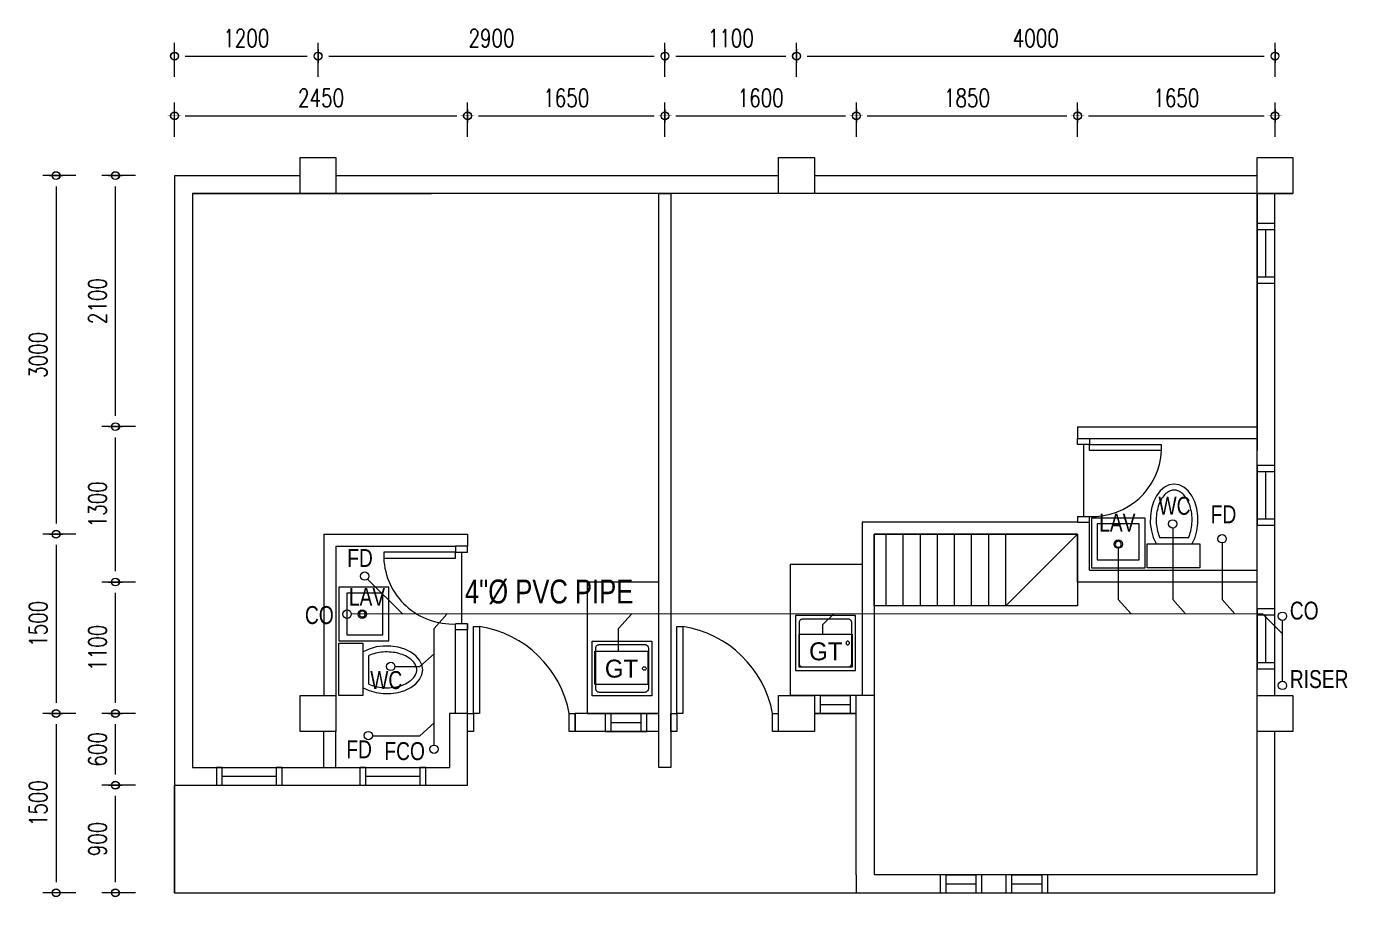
# Model space of a CAD drawing. Header units: millimetres. Extents: x 1634676 to 2610633, y -385676 to -37463.
# Drawn here: x 2116672 to 2127717, y -245884 to -238579 of the extents above; entities that cross this region are included whole.
import ezdxf

# ---------------------------------------------------------------- set-up
doc = ezdxf.new("R2010")
doc.units = ezdxf.units.MM
doc.header["$MEASUREMENT"] = 0
doc.layers.get('0').update_dxf_attribs({"lineweight": 15})
doc.layers.get('Defpoints').update_dxf_attribs({"color": 250})
for name, color, linetype, lineweight in [('.1', 1, 'Continuous', 9), ('.15', 7, 'Continuous', 15), ('.2', 2, 'Continuous', 20), ('ST-DIM_E', 250, 'Continuous', 13), ('ST-HATCH_E', 250, 'Continuous', 9)]:
    doc.layers.add(name, color=color, linetype=linetype, lineweight=lineweight)
doc.styles.add('specs100', font='GOTHIC.TTF', dxfattribs={"height": 0.21})
doc.styles.add('ST_TEXT', font='romans.shx', dxfattribs={"width": 0.75})
doc.dimstyles.new('ST_D75', dxfattribs={"dimscale": 75, "dimtxt": 2, "dimasz": 1.2, "dimexe": 1.5, "dimexo": 1, "dimgap": 1, "dimtad": 1, "dimdec": 0, "dimzin": 1, "dimdsep": 46, "dimtxsty": 'ST_TEXT', "dimblk": 'OpenIndicator', "dimcen": 1, "dimclrd": 256, "dimclre": 256, "dimclrt": 7, "dimadec": 0, "dimazin": 0, "dimtfac": 1, "dimtdec": 0, "dimtix": 1, "dimtmove": 2, "dimatfit": 3, "dimldrblk": 'OPEN90', "dimfxl": 0.075, "dimlwd": -1, "dimlwe": -1, "dimarcsym": 0})

# ---------------------------------------------------------------- blocks, each defined once
blk = doc.blocks.new('WERWERWERWERRR')
at = {"layer": '.1'}
for p, q in [((2049565, -88131), (2040365, -88131)), ((2040365, -88131), (2040365, -94131)), ((2049565, -94131), (2049565, -88131)), ((2049415, -88281), (2040515, -88281)), ((2040515, -88281), (2040515, -93081)), ((2040515, -88281), (2042515, -88281)), ((2044415, -93081), (2044415, -88281)), ((2044415, -88281), (2044515, -88281)), ((2044515, -88281), (2044515, -93081)), ((2049415, -93981), (2049415, -88281)), ((2049415, -88281), (2049415, -90281)), ((2047915, -90231), (2049415, -90231)), ((2047915, -90231), (2047915, -90331)), ((2049415, -90231), (2049415, -90431)), ((2047915, -90331), (2049415, -90331)), ((2047915, -90331), (2048015, -90331)), ((2047915, -90381), (2047915, -90331)), ((2047915, -90331), (2047915, -90331)), ((2048015, -90331), (2048015, -90381)), ((2048015, -90381), (2047915, -90381)), ((2047965, -90381), (2047965, -90981)), ((2048015, -90381), (2048615, -90381)), ((2048015, -90431), (2048015, -90381)), ((2048615, -90431), (2048015, -90431)), ((2048615, -90381), (2048615, -90431)), ((2048605, -90768), (2048574, -90809)), ((2048641, -90736), (2048605, -90768)), ((2048681, -90717), (2048641, -90736)), ((2048658, -90786), (2048650, -90793)), ((2048667, -90780), (2048658, -90786)), ((2048675, -90775), (2048667, -90780)), ((2048683, -90770), (2048675, -90775)), ((2048722, -90711), (2048681, -90717)), ((2048691, -90767), (2048683, -90770)), ((2048699, -90764), (2048691, -90767)), ((2048707, -90762), (2048699, -90764)), ((2048715, -90761), (2048707, -90762)), ((2048722, -90761), (2048715, -90761)), ((2048764, -90717), (2048722, -90711)), ((2048730, -90761), (2048722, -90761)), ((2048738, -90762), (2048730, -90761)), ((2048746, -90764), (2048738, -90762)), ((2048754, -90767), (2048746, -90764)), ((2048762, -90770), (2048754, -90767)), ((2048770, -90775), (2048762, -90770)), ((2048803, -90736), (2048764, -90717)), ((2048778, -90780), (2048770, -90775)), ((2048786, -90786), (2048778, -90780)), ((2048794, -90793), (2048786, -90786)), ((2048839, -90768), (2048803, -90736)), ((2048870, -90809), (2048839, -90768)), ((2048550, -90859), (2048533, -90916)), ((2048574, -90809), (2048550, -90859)), ((2048590, -90895), (2048586, -90910)), ((2048595, -90881), (2048590, -90895)), ((2048600, -90867), (2048595, -90881)), ((2048606, -90854), (2048600, -90867)), ((2048613, -90842), (2048606, -90854)), ((2048620, -90830), (2048613, -90842)), ((2048627, -90820), (2048620, -90830)), ((2048635, -90810), (2048627, -90820)), ((2048642, -90801), (2048635, -90810)), ((2048650, -90793), (2048642, -90801)), ((2048802, -90801), (2048794, -90793)), ((2048810, -90810), (2048802, -90801)), ((2048818, -90820), (2048810, -90810)), ((2048825, -90830), (2048818, -90820)), ((2048832, -90842), (2048825, -90830)), ((2048838, -90854), (2048832, -90842)), ((2048844, -90867), (2048838, -90854)), ((2048850, -90881), (2048844, -90867)), ((2048855, -90895), (2048850, -90881)), ((2048859, -90910), (2048855, -90895)), ((2048895, -90859), (2048870, -90809)), ((2048912, -90916), (2048895, -90859)), ((2047915, -90981), (2047915, -91031)), ((2047915, -90981), (2048015, -90981)), ((2048015, -91031), (2048015, -90981)), ((2048030, -90995), (2048030, -91411)), ((2048480, -90995), (2048030, -90995)), ((2048480, -91411), (2048480, -90995)), ((2048524, -90977), (2048523, -91040)), ((2048533, -90916), (2048524, -90977)), ((2048573, -90990), (2048572, -91007)), ((2048572, -91007), (2048573, -91023)), ((2048574, -90974), (2048573, -90990)), ((2048576, -90957), (2048574, -90974)), ((2048578, -90941), (2048576, -90957)), ((2048582, -90926), (2048578, -90941)), ((2048586, -90910), (2048582, -90926)), ((2048863, -90926), (2048859, -90910)), ((2048866, -90941), (2048863, -90926)), ((2048869, -90957), (2048866, -90941)), ((2048871, -90974), (2048869, -90957)), ((2048872, -90990), (2048871, -90974)), ((2048872, -91007), (2048872, -90990)), ((2048872, -91023), (2048872, -91007)), ((2048921, -90977), (2048912, -90916)), ((2048921, -91040), (2048921, -90977)), ((2047915, -91031), (2046115, -91031)), ((2046115, -91031), (2046115, -92481)), ((2047915, -91031), (2048015, -91031)), ((2047915, -91031), (2048015, -91031)), ((2048015, -91431), (2048015, -91031)), ((2048080, -91045), (2048080, -91345)), ((2048430, -91045), (2048080, -91045)), ((2048430, -91345), (2048430, -91045)), ((2048523, -91040), (2048532, -91101)), ((2048532, -91101), (2048548, -91158)), ((2048573, -91023), (2048573, -91040)), ((2048573, -91040), (2048575, -91056)), ((2048575, -91056), (2048577, -91072)), ((2048577, -91072), (2048580, -91088)), ((2048580, -91088), (2048584, -91104)), ((2048584, -91104), (2048588, -91119)), ((2048588, -91119), (2048592, -91133)), ((2048852, -91133), (2048857, -91119)), ((2048857, -91119), (2048861, -91104)), ((2048861, -91104), (2048865, -91088)), ((2048865, -91088), (2048868, -91072)), ((2048868, -91072), (2048870, -91056)), ((2048870, -91056), (2048871, -91040)), ((2048871, -91040), (2048872, -91023)), ((2048897, -91158), (2048913, -91101)), ((2048913, -91101), (2048921, -91040)), ((2041615, -91131), (2041615, -92481)), ((2041615, -91131), (2042815, -91131)), ((2042815, -91131), (2042815, -91131)), ((2042815, -91131), (2042815, -91231)), ((2046215, -91131), (2047915, -91131)), ((2047915, -91131), (2046215, -91131)), ((2046215, -91131), (2046215, -91131)), ((2046215, -91131), (2046215, -92481)), ((2046315, -91731), (2046315, -91131)), ((2046458, -91731), (2046458, -91131)), ((2046601, -91731), (2046601, -91131)), ((2046744, -91731), (2046744, -91131)), ((2046886, -91731), (2046886, -91131)), ((2047029, -91731), (2047029, -91131)), ((2047172, -91731), (2047172, -91131)), ((2047315, -91731), (2047915, -91131)), ((2047915, -91131), (2047915, -91131)), ((2047915, -91531), (2047915, -91131)), ((2048231, -91208), (2048230, -91215)), ((2048230, -91215), (2048231, -91221)), ((2048233, -91202), (2048231, -91208)), ((2048231, -91221), (2048233, -91227)), ((2048237, -91197), (2048233, -91202)), ((2048233, -91227), (2048237, -91233)), ((2048243, -91193), (2048237, -91197)), ((2048249, -91191), (2048243, -91193)), ((2048255, -91190), (2048249, -91191)), ((2048262, -91191), (2048255, -91190)), ((2048268, -91193), (2048262, -91191)), ((2048273, -91197), (2048268, -91193)), ((2048277, -91202), (2048273, -91197)), ((2048273, -91233), (2048277, -91227)), ((2048279, -91208), (2048277, -91202)), ((2048277, -91227), (2048279, -91221)), ((2048280, -91215), (2048279, -91208)), ((2048279, -91221), (2048280, -91215)), ((2048498, -91211), (2048938, -91211)), ((2048498, -91411), (2048498, -91211)), ((2048548, -91158), (2048572, -91209)), ((2048592, -91133), (2048598, -91147)), ((2048598, -91147), (2048603, -91161)), ((2048841, -91161), (2048603, -91161)), ((2048841, -91161), (2048847, -91147)), ((2048847, -91147), (2048852, -91133)), ((2048872, -91209), (2048897, -91158)), ((2048938, -91211), (2048938, -91411)), ((2041715, -91231), (2041715, -92481)), ((2041715, -91231), (2042715, -91231)), ((2042715, -91281), (2042115, -91281)), ((2042115, -91281), (2042115, -91331)), ((2042115, -91331), (2042715, -91331)), ((2042815, -91231), (2042715, -91231)), ((2042715, -91231), (2042715, -91281)), ((2042715, -91281), (2042815, -91281)), ((2042715, -91331), (2042715, -91281)), ((2042765, -91281), (2042765, -91881)), ((2042815, -91281), (2042815, -91231)), ((2048237, -91233), (2048243, -91237)), ((2048243, -91237), (2048249, -91239)), ((2048249, -91239), (2048255, -91240)), ((2048255, -91240), (2048262, -91239)), ((2048262, -91239), (2048268, -91237)), ((2048268, -91237), (2048273, -91233)), ((2045515, -91381), (2046115, -91381)), ((2045515, -92481), (2045515, -91381)), ((2046115, -91381), (2046115, -92481)), ((2048015, -91431), (2049415, -91431)), ((2048030, -91411), (2048480, -91411)), ((2048080, -91345), (2048430, -91345)), ((2048938, -91411), (2048498, -91411)), ((2044415, -91531), (2043815, -91531)), ((2043815, -91531), (2043815, -92631)), ((2044415, -92631), (2044415, -91531)), ((2049415, -91531), (2047915, -91531)), ((2042156, -91573), (2041740, -91573)), ((2041740, -91573), (2041740, -92023)), ((2042106, -91623), (2041806, -91623)), ((2041806, -91623), (2041806, -91973)), ((2042106, -91973), (2042106, -91623)), ((2042156, -92023), (2042156, -91573)), ((2041918, -91780), (2041914, -91785)), ((2041923, -91776), (2041918, -91780)), ((2041929, -91774), (2041923, -91776)), ((2041936, -91773), (2041929, -91774)), ((2041942, -91774), (2041936, -91773)), ((2041948, -91776), (2041942, -91774)), ((2041954, -91780), (2041948, -91776)), ((2041957, -91785), (2041954, -91780)), ((2041912, -91791), (2041911, -91798)), ((2041911, -91798), (2041912, -91804)), ((2041914, -91785), (2041912, -91791)), ((2041912, -91804), (2041914, -91810)), ((2041914, -91810), (2041918, -91816)), ((2041918, -91816), (2041923, -91820)), ((2041923, -91820), (2041929, -91822)), ((2041929, -91822), (2041936, -91823)), ((2041936, -91823), (2041942, -91822)), ((2041942, -91822), (2041948, -91820)), ((2041948, -91820), (2041954, -91816)), ((2041954, -91816), (2041957, -91810)), ((2041960, -91791), (2041957, -91785)), ((2041957, -91810), (2041960, -91804)), ((2041961, -91798), (2041960, -91791)), ((2041960, -91804), (2041961, -91798)), ((2042715, -91931), (2042715, -91881)), ((2042815, -91881), (2042715, -91881)), ((2042715, -92631), (2042715, -91881)), ((2042815, -91881), (2042815, -91931)), ((2042815, -93231), (2042815, -91881)), ((2045557, -91811), (2045557, -92271)), ((2046057, -91811), (2045557, -91811)), ((2045588, -91863), (2045587, -91867)), ((2045587, -91867), (2045587, -91871)), ((2045587, -91871), (2045587, -92211)), ((2045589, -91859), (2045588, -91863)), ((2045591, -91856), (2045589, -91859)), ((2045593, -91852), (2045591, -91856)), ((2045596, -91850), (2045593, -91852)), ((2045599, -91847), (2045596, -91850)), ((2045602, -91845), (2045599, -91847)), ((2045605, -91843), (2045602, -91845)), ((2045609, -91842), (2045605, -91843)), ((2045613, -91841), (2045609, -91842)), ((2045617, -91841), (2045613, -91841)), ((2045997, -91841), (2045617, -91841)), ((2046001, -91841), (2045997, -91841)), ((2046005, -91842), (2046001, -91841)), ((2046008, -91843), (2046005, -91842)), ((2046012, -91845), (2046008, -91843)), ((2046015, -91847), (2046012, -91845)), ((2046018, -91850), (2046015, -91847)), ((2046021, -91852), (2046018, -91850)), ((2046023, -91856), (2046021, -91852)), ((2046025, -91859), (2046023, -91856)), ((2046026, -91863), (2046025, -91859)), ((2046027, -91867), (2046026, -91863)), ((2046027, -91871), (2046027, -91867)), ((2046027, -92211), (2046027, -91871)), ((2046057, -92271), (2046057, -91811)), ((2041806, -91973), (2042106, -91973)), ((2042815, -91931), (2042715, -91931)), ((2041740, -92023), (2042156, -92023)), ((2041740, -92481), (2041740, -92041)), ((2041740, -92041), (2041940, -92041)), ((2041940, -92041), (2041940, -92481)), ((2041993, -92091), (2041942, -92115)), ((2042050, -92074), (2041993, -92091)), ((2042111, -92066), (2042050, -92074)), ((2042173, -92066), (2042111, -92066)), ((2042234, -92075), (2042173, -92066)), ((2042291, -92092), (2042234, -92075)), ((2042342, -92117), (2042291, -92092)), ((2043857, -92484), (2043857, -92024)), ((2043857, -92024), (2044357, -92024)), ((2043887, -92080), (2043888, -92076)), ((2043887, -92084), (2043887, -92080)), ((2043887, -92424), (2043887, -92084)), ((2043888, -92076), (2043889, -92072)), ((2043889, -92072), (2043891, -92069)), ((2043891, -92069), (2043893, -92065)), ((2043893, -92065), (2043896, -92062)), ((2043896, -92062), (2043899, -92060)), ((2043899, -92060), (2043902, -92058)), ((2043902, -92058), (2043905, -92056)), ((2043905, -92056), (2043909, -92055)), ((2043909, -92055), (2043913, -92054)), ((2043913, -92054), (2043917, -92054)), ((2043917, -92054), (2044297, -92054)), ((2044297, -92054), (2044301, -92054)), ((2044301, -92054), (2044305, -92055)), ((2044305, -92055), (2044308, -92056)), ((2044308, -92056), (2044312, -92058)), ((2044312, -92058), (2044315, -92060)), ((2044315, -92060), (2044318, -92062)), ((2044318, -92062), (2044321, -92065)), ((2044321, -92065), (2044323, -92069)), ((2044323, -92069), (2044325, -92072)), ((2044325, -92072), (2044326, -92076)), ((2044326, -92076), (2044327, -92080)), ((2044327, -92080), (2044327, -92084)), ((2044327, -92084), (2044327, -92424)), ((2044357, -92024), (2044357, -92484)), ((2045979, -92037), (2045978, -92041)), ((2045978, -92041), (2045979, -92045)), ((2045980, -92033), (2045979, -92037)), ((2045979, -92045), (2045980, -92048)), ((2045983, -92030), (2045980, -92033)), ((2045980, -92048), (2045983, -92051)), ((2045986, -92028), (2045983, -92030)), ((2045983, -92051), (2045986, -92054)), ((2045989, -92026), (2045986, -92028)), ((2045986, -92054), (2045989, -92055)), ((2045993, -92026), (2045989, -92026)), ((2045989, -92055), (2045993, -92056)), ((2045997, -92026), (2045993, -92026)), ((2045993, -92056), (2045997, -92055)), ((2046001, -92028), (2045997, -92026)), ((2045997, -92055), (2046001, -92054)), ((2046004, -92030), (2046001, -92028)), ((2046001, -92054), (2046004, -92051)), ((2046006, -92033), (2046004, -92030)), ((2046004, -92051), (2046006, -92048)), ((2046008, -92037), (2046006, -92033)), ((2046006, -92048), (2046008, -92045)), ((2046008, -92041), (2046008, -92037)), ((2046008, -92045), (2046008, -92041)), ((2042003, -92140), (2041990, -92146)), ((2041990, -92384), (2041990, -92146)), ((2042017, -92135), (2042003, -92140)), ((2042032, -92130), (2042017, -92135)), ((2042047, -92126), (2042032, -92130)), ((2042063, -92123), (2042047, -92126)), ((2042078, -92120), (2042063, -92123)), ((2042095, -92118), (2042078, -92120)), ((2042111, -92116), (2042095, -92118)), ((2042128, -92115), (2042111, -92116)), ((2042144, -92115), (2042128, -92115)), ((2042161, -92116), (2042144, -92115)), ((2042177, -92117), (2042161, -92116)), ((2042193, -92119), (2042177, -92117)), ((2042210, -92121), (2042193, -92119)), ((2042225, -92124), (2042210, -92121)), ((2042241, -92128), (2042225, -92124)), ((2042255, -92133), (2042241, -92128)), ((2042270, -92138), (2042255, -92133)), ((2042283, -92143), (2042270, -92138)), ((2042296, -92149), (2042283, -92143)), ((2042309, -92156), (2042296, -92149)), ((2042320, -92163), (2042309, -92156)), ((2042331, -92170), (2042320, -92163)), ((2042341, -92177), (2042331, -92170)), ((2042350, -92185), (2042341, -92177)), ((2042383, -92148), (2042342, -92117)), ((2042358, -92193), (2042350, -92185)), ((2042365, -92201), (2042358, -92193)), ((2042371, -92209), (2042365, -92201)), ((2042376, -92218), (2042371, -92209)), ((2042381, -92226), (2042376, -92218)), ((2042414, -92184), (2042383, -92148)), ((2042433, -92224), (2042414, -92184)), ((2042440, -92265), (2042433, -92224)), ((2045587, -92211), (2045587, -92215)), ((2045587, -92215), (2045588, -92219)), ((2045588, -92219), (2045589, -92222)), ((2045589, -92222), (2045591, -92226)), ((2046023, -92226), (2046025, -92222)), ((2046025, -92222), (2046026, -92219)), ((2046026, -92219), (2046027, -92215)), ((2046027, -92215), (2046027, -92211)), ((2042358, -92337), (2042365, -92329)), ((2042365, -92329), (2042371, -92321)), ((2042371, -92321), (2042376, -92313)), ((2042376, -92313), (2042381, -92305)), ((2042384, -92234), (2042381, -92226)), ((2042381, -92305), (2042384, -92297)), ((2042387, -92242), (2042384, -92234)), ((2042384, -92297), (2042387, -92289)), ((2042389, -92250), (2042387, -92242)), ((2042387, -92289), (2042389, -92281)), ((2042390, -92257), (2042389, -92250)), ((2042389, -92281), (2042390, -92273)), ((2042390, -92265), (2042390, -92257)), ((2042390, -92273), (2042390, -92265)), ((2042414, -92346), (2042433, -92306)), ((2042433, -92306), (2042440, -92265)), ((2044278, -92254), (2044279, -92250)), ((2044279, -92257), (2044278, -92254)), ((2044279, -92250), (2044280, -92246)), ((2044280, -92261), (2044279, -92257)), ((2044280, -92246), (2044283, -92243)), ((2044283, -92264), (2044280, -92261)), ((2044283, -92243), (2044286, -92241)), ((2044286, -92267), (2044283, -92264)), ((2044286, -92241), (2044289, -92239)), ((2044289, -92268), (2044286, -92267)), ((2044289, -92239), (2044293, -92239)), ((2044293, -92269), (2044289, -92268)), ((2044293, -92239), (2044297, -92239)), ((2044297, -92268), (2044293, -92269)), ((2044297, -92239), (2044301, -92241)), ((2044301, -92267), (2044297, -92268)), ((2044301, -92241), (2044304, -92243)), ((2044304, -92264), (2044301, -92267)), ((2044304, -92243), (2044306, -92246)), ((2044306, -92261), (2044304, -92264)), ((2044306, -92246), (2044308, -92250)), ((2044308, -92257), (2044306, -92261)), ((2044308, -92250), (2044308, -92254)), ((2044308, -92254), (2044308, -92257)), ((2045557, -92270), (2046057, -92270)), ((2045591, -92226), (2045593, -92229)), ((2045593, -92229), (2045596, -92232)), ((2045596, -92232), (2045599, -92235)), ((2045599, -92235), (2045602, -92237)), ((2045602, -92237), (2045605, -92238)), ((2045605, -92238), (2045609, -92240)), ((2045609, -92240), (2045613, -92240)), ((2045613, -92240), (2045617, -92241)), ((2045617, -92241), (2045997, -92241)), ((2045997, -92241), (2046001, -92240)), ((2046001, -92240), (2046005, -92240)), ((2046005, -92240), (2046008, -92238)), ((2046008, -92238), (2046012, -92237)), ((2046012, -92237), (2046015, -92235)), ((2046015, -92235), (2046018, -92232)), ((2046018, -92232), (2046021, -92229)), ((2046021, -92229), (2046023, -92226)), ((2041942, -92415), (2041993, -92439)), ((2041990, -92384), (2042003, -92390)), ((2041993, -92439), (2042050, -92456)), ((2042003, -92390), (2042017, -92395)), ((2042017, -92395), (2042032, -92400)), ((2042032, -92400), (2042047, -92404)), ((2042047, -92404), (2042063, -92407)), ((2042063, -92407), (2042078, -92410)), ((2042078, -92410), (2042095, -92413)), ((2042095, -92413), (2042111, -92414)), ((2042111, -92414), (2042128, -92415)), ((2042128, -92415), (2042144, -92415)), ((2042144, -92415), (2042161, -92415)), ((2042161, -92415), (2042177, -92413)), ((2042177, -92413), (2042193, -92411)), ((2042193, -92411), (2042210, -92409)), ((2042210, -92409), (2042225, -92406)), ((2042225, -92406), (2042241, -92402)), ((2042234, -92455), (2042291, -92438)), ((2042241, -92402), (2042255, -92398)), ((2042255, -92398), (2042270, -92393)), ((2042270, -92393), (2042283, -92387)), ((2042283, -92387), (2042296, -92381)), ((2042291, -92438), (2042342, -92413)), ((2042296, -92381), (2042309, -92374)), ((2042309, -92374), (2042320, -92368)), ((2042320, -92368), (2042331, -92360)), ((2042331, -92360), (2042341, -92353)), ((2042341, -92353), (2042350, -92345)), ((2042342, -92413), (2042383, -92382)), ((2042350, -92345), (2042358, -92337)), ((2042383, -92382), (2042414, -92346)), ((2043887, -92428), (2043887, -92424)), ((2043888, -92431), (2043887, -92428)), ((2043889, -92435), (2043888, -92431)), ((2043891, -92439), (2043889, -92435)), ((2043893, -92442), (2043891, -92439)), ((2043896, -92445), (2043893, -92442)), ((2043899, -92447), (2043896, -92445)), ((2044318, -92445), (2044315, -92447)), ((2044321, -92442), (2044318, -92445)), ((2044323, -92439), (2044321, -92442)), ((2044325, -92435), (2044323, -92439)), ((2044326, -92431), (2044325, -92435)), ((2044327, -92428), (2044326, -92431)), ((2044327, -92424), (2044327, -92428)), ((2041940, -92481), (2041740, -92481)), ((2042050, -92456), (2042111, -92464)), ((2042111, -92464), (2042173, -92464)), ((2042173, -92464), (2042234, -92455)), ((2044357, -92484), (2043857, -92484)), ((2043902, -92450), (2043899, -92447)), ((2043905, -92451), (2043902, -92450)), ((2043909, -92453), (2043905, -92451)), ((2043913, -92453), (2043909, -92453)), ((2043917, -92454), (2043913, -92453)), ((2044297, -92454), (2043917, -92454)), ((2044301, -92453), (2044297, -92454)), ((2044305, -92453), (2044301, -92453)), ((2044308, -92451), (2044305, -92453)), ((2044312, -92450), (2044308, -92451)), ((2044315, -92447), (2044312, -92450)), ((2046115, -92481), (2045515, -92481)), ((2045765, -92481), (2045715, -92481)), ((2045715, -92481), (2045715, -92631)), ((2046215, -92481), (2045715, -92481)), ((2045765, -92631), (2045765, -92481)), ((2045765, -92481), (2046015, -92481)), ((2046065, -92481), (2046015, -92481)), ((2046015, -92481), (2046015, -92631)), ((2046065, -92631), (2046065, -92481)), ((2046215, -92481), (2046215, -93981)), ((2042815, -92631), (2042665, -92631)), ((2042665, -92631), (2042665, -93081)), ((2043715, -92781), (2043715, -92631)), ((2044415, -92631), (2043715, -92631)), ((2043815, -92631), (2044415, -92631)), ((2044015, -92631), (2043965, -92631)), ((2043965, -92631), (2043965, -92781)), ((2044015, -92781), (2044015, -92631)), ((2044015, -92631), (2044265, -92631)), ((2044315, -92631), (2044265, -92631)), ((2044265, -92631), (2044265, -92781)), ((2044315, -92781), (2044315, -92631)), ((2046065, -92631), (2045715, -92631)), ((2045715, -92631), (2045765, -92631)), ((2045765, -92556), (2046015, -92556)), ((2045765, -92631), (2046015, -92631)), ((2046015, -92631), (2046065, -92631)), ((2046065, -93981), (2046065, -92631)), ((2044015, -92706), (2044265, -92706)), ((2041615, -93081), (2041615, -92781)), ((2041715, -93081), (2041715, -92781)), ((2044415, -92781), (2043715, -92781)), ((2043965, -92781), (2044015, -92781)), ((2044015, -92781), (2044265, -92781)), ((2044265, -92781), (2044315, -92781)), ((2040515, -93081), (2042665, -93081)), ((2040765, -93081), (2040715, -93081)), ((2040715, -93081), (2040715, -93231)), ((2040765, -93231), (2040765, -93081)), ((2040765, -93081), (2041215, -93081)), ((2041265, -93081), (2041215, -93081)), ((2041215, -93081), (2041215, -93231)), ((2041265, -93231), (2041265, -93081)), ((2041965, -93081), (2041915, -93081)), ((2041915, -93081), (2041915, -93231)), ((2041965, -93231), (2041965, -93081)), ((2041965, -93081), (2042415, -93081)), ((2042465, -93081), (2042415, -93081)), ((2042415, -93081), (2042415, -93231)), ((2042465, -93231), (2042465, -93081)), ((2044515, -93081), (2044415, -93081)), ((2040765, -93156), (2041215, -93156)), ((2041965, -93156), (2042415, -93156)), ((2040365, -94131), (2040365, -93231)), ((2040365, -93231), (2042815, -93231)), ((2040715, -93231), (2040765, -93231)), ((2040765, -93231), (2041215, -93231)), ((2041215, -93231), (2041265, -93231)), ((2041915, -93231), (2041965, -93231)), ((2041965, -93231), (2042415, -93231)), ((2042415, -93231), (2042465, -93231)), ((2046065, -93981), (2046065, -94131)), ((2049415, -93981), (2046215, -93981)), ((2046815, -93981), (2047065, -93981)), ((2047365, -93981), (2047615, -93981)), ((2049415, -93981), (2048015, -93981)), ((2046815, -94056), (2047065, -94056)), ((2047365, -94056), (2047615, -94056)), ((2040365, -94131), (2049565, -94131)), ((2046815, -94131), (2047065, -94131)), ((2047365, -94131), (2047615, -94131))]:
    blk.add_line(p, q, dxfattribs=at)
for points in [[(2049415, -88281), (2049715, -88281), (2049715, -87981), (2049415, -87981)], [(2046215, -91131), (2047915, -91131), (2047915, -91731), (2046215, -91731)], [(2042865, -92631), (2042865, -91903), (2042915, -91903), (2042915, -92631)], [(2044565, -92631), (2044565, -91903), (2044615, -91903), (2044615, -92631)], [(2042815, -92781), (2042815, -92631), (2042865, -92631), (2042865, -92781)], [(2043665, -92781), (2043665, -92631), (2043715, -92631), (2043715, -92781)], [(2044515, -92781), (2044515, -92631), (2044565, -92631), (2044565, -92781)], [(2045365, -92781), (2045365, -92631), (2045415, -92631), (2045415, -92781)], [(2046765, -94131), (2046815, -94131), (2046815, -93981), (2046765, -93981)], [(2047065, -94131), (2047115, -94131), (2047115, -93981), (2047065, -93981)], [(2047315, -94131), (2047365, -94131), (2047365, -93981), (2047315, -93981)], [(2047615, -94131), (2047665, -94131), (2047665, -93981), (2047615, -93981)]]:
    blk.add_lwpolyline(points, close=True, dxfattribs=at)
for points in [[(2049565, -88531), (2049415, -88531), (2049415, -89031), (2049565, -89031), (2049565, -88531)], [(2049415, -88581), (2049415, -88581), (2049565, -88581)], [(2049490, -88981), (2049490, -88581)], [(2049565, -88981), (2049565, -88981), (2049415, -88981)], [(2049565, -90556), (2049415, -90556), (2049415, -91056), (2049565, -91056), (2049565, -90556)], [(2049415, -90606), (2049415, -90606), (2049565, -90606)], [(2049490, -91006), (2049490, -90606)], [(2049565, -91006), (2049565, -91006), (2049415, -91006)], [(2047315, -91731), (2047315, -91131)], [(2049565, -91756), (2049415, -91756), (2049415, -92256), (2049565, -92256), (2049565, -91756)], [(2049415, -91806), (2049415, -91806), (2049565, -91806)], [(2049490, -92206), (2049490, -91806)], [(2049565, -92206), (2049565, -92206), (2049415, -92206)]]:
    blk.add_lwpolyline(points, dxfattribs=at)
for centre, radius, start, end in [((2048040, -90406), 576, 267.5104, 357.5104), ((2042690, -91306), 576, 182.4896, 272.4896), ((2042777, -92796), 904, 10.5128, 81.1923), ((2044477, -92796), 904, 10.5128, 81.1923)]:
    blk.add_arc(centre, radius, start, end, dxfattribs=at)
blk = doc.blocks.new('5675675757')
for points in [[(2045777, -47336), (2045777, -47036), (2045477, -47036), (2045477, -47336)], [(2049777, -47336), (2049777, -47036), (2049477, -47036), (2049477, -47336)], [(2053777, -47336), (2053777, -47036), (2053477, -47036), (2053477, -47336)], [(2045777, -51836), (2045777, -51536), (2045477, -51536), (2045477, -51836)], [(2049777, -51836), (2049777, -51536), (2049477, -51536), (2049477, -51836)], [(2053777, -51836), (2053777, -51536), (2053477, -51536), (2053477, -51836)]]:
    blk.add_wipeout(points).dxf.layer = 'ST-HATCH_E'
at = {"layer": '.15', "color": 6}
for points in [[(2045477, -47336), (2045477, -47036), (2045777, -47036), (2045777, -47336)], [(2049477, -47336), (2049477, -47036), (2049777, -47036), (2049777, -47336)], [(2053477, -47336), (2053477, -47036), (2053777, -47036), (2053777, -47336)], [(2045477, -51836), (2045477, -51536), (2045777, -51536), (2045777, -51836)], [(2049477, -51836), (2049477, -51536), (2049777, -51536), (2049777, -51836)], [(2053477, -51836), (2053477, -51536), (2053777, -51536), (2053777, -51836)]]:
    blk.add_lwpolyline(points, close=True, dxfattribs=at)
blk = doc.blocks.new('OpenIndicator')
at = {"layer": 'ST-DIM_E'}
h = blk.add_hatch(color=255, dxfattribs=at)
h.paths.add_polyline_path([(0.35, 0), (0.36, 0, 0.414214), (0, 0.36), (0, 0.35, -0.414214)])
h.paths.add_polyline_path([(0, 0.35), (0, 0.36, 0.414214), (-0.36, 0), (-0.35, 0, -0.414214)])
h.paths.add_polyline_path([(0, -0.35), (0, -0.36, 0.414214), (0.36, 0), (0.35, 0, -0.414214)])
h.paths.add_polyline_path([(-0.35, 0), (-0.36, 0, 0.414214), (0, -0.36), (0, -0.35, -0.414214)])
at = {"layer": 'ST-DIM_E', "color": 255}
blk.add_line((0, 0.63), (0, -0.63), dxfattribs=at)
at = {"layer": 'ST-DIM_E', "color": 255, "const_width": 0.01}
blk.add_lwpolyline([(-0.63, 0), (0.63, 0)], dxfattribs=at)
at = {"layer": 'ST-DIM_E', "color": 255}
for radius in [0.365, 0.35]:
    blk.add_circle((0, 0), radius, dxfattribs=at)
blk = doc.blocks.new('*D2076')
at = {"layer": 'Defpoints', "color": 0, "linetype": 'Continuous', "ltscale": 3, "transparency": 16777216}
for p in [(2119110, -238827), (2117910, -239077), (2119110, -239077)]:
    blk.add_point(p, dxfattribs=at)
at = {"layer": 'ST-DIM_E', "ltscale": 3, "transparency": 16777216}
for p, q in [((2117910, -239002), (2117910, -238715)), ((2119110, -239002), (2119110, -238715)), ((2118000, -238827), (2119020, -238827))]:
    blk.add_line(p, q, dxfattribs=at)
at = {"layer": 'ST-DIM_E', "linetype": 'Continuous', "ltscale": 3, "transparency": 16777216, "xscale": 90, "yscale": 90, "zscale": 90, "rotation": 180}
blk.add_blockref('OpenIndicator', (2117910, -238827), dxfattribs=at)
at = {"layer": 'ST-DIM_E', "linetype": 'Continuous', "ltscale": 3, "transparency": 16777216, "xscale": 90, "yscale": 90, "zscale": 90}
blk.add_blockref('OpenIndicator', (2119110, -238827), dxfattribs=at)
at = {"layer": 'ST-DIM_E', "color": 7, "linetype": 'Continuous', "ltscale": 3, "transparency": 16777216, "insert": (2118510, -238677), "char_height": 150, "attachment_point": 5, "style": 'ST_TEXT'}
blk.add_mtext('1200', dxfattribs=at)
blk = doc.blocks.new('_Open90')
at = {"color": 0, "linetype": 'ByBlock', "lineweight": -2}
for p, q in [((0, 0), (-1, 0)), ((-0.5, 0.5), (0, 0)), ((0, 0), (-0.5, -0.5))]:
    blk.add_line(p, q, dxfattribs=at)
blk = doc.blocks.new('*D2077')
at = {"layer": 'Defpoints', "color": 0, "linetype": 'Continuous', "ltscale": 3, "transparency": 16777216}
for p in [(2122010, -238827), (2119110, -239077), (2122010, -239077)]:
    blk.add_point(p, dxfattribs=at)
at = {"layer": 'ST-DIM_E', "ltscale": 3, "transparency": 16777216}
for p, q in [((2119110, -239002), (2119110, -238715)), ((2122010, -239002), (2122010, -238715)), ((2119200, -238827), (2121920, -238827))]:
    blk.add_line(p, q, dxfattribs=at)
at = {"layer": 'ST-DIM_E', "linetype": 'Continuous', "ltscale": 3, "transparency": 16777216, "xscale": 90, "yscale": 90, "zscale": 90, "rotation": 180}
blk.add_blockref('OpenIndicator', (2119110, -238827), dxfattribs=at)
at = {"layer": 'ST-DIM_E', "linetype": 'Continuous', "ltscale": 3, "transparency": 16777216, "xscale": 90, "yscale": 90, "zscale": 90}
blk.add_blockref('OpenIndicator', (2122010, -238827), dxfattribs=at)
at = {"layer": 'ST-DIM_E', "color": 7, "linetype": 'Continuous', "ltscale": 3, "transparency": 16777216, "insert": (2120560, -238677), "char_height": 150, "attachment_point": 5, "style": 'ST_TEXT'}
blk.add_mtext('2900', dxfattribs=at)
blk = doc.blocks.new('*D2078')
at = {"layer": 'Defpoints', "color": 0, "linetype": 'Continuous', "ltscale": 3, "transparency": 16777216}
for p in [(2122010, -239327), (2120360, -239577), (2122010, -239577)]:
    blk.add_point(p, dxfattribs=at)
at = {"layer": 'ST-DIM_E', "ltscale": 3, "transparency": 16777216}
for p, q in [((2120360, -239502), (2120360, -239215)), ((2122010, -239502), (2122010, -239215)), ((2120450, -239327), (2121920, -239327))]:
    blk.add_line(p, q, dxfattribs=at)
at = {"layer": 'ST-DIM_E', "linetype": 'Continuous', "ltscale": 3, "transparency": 16777216, "xscale": 90, "yscale": 90, "zscale": 90, "rotation": 180}
blk.add_blockref('OpenIndicator', (2120360, -239327), dxfattribs=at)
at = {"layer": 'ST-DIM_E', "linetype": 'Continuous', "ltscale": 3, "transparency": 16777216, "xscale": 90, "yscale": 90, "zscale": 90}
blk.add_blockref('OpenIndicator', (2122010, -239327), dxfattribs=at)
at = {"layer": 'ST-DIM_E', "color": 7, "linetype": 'Continuous', "ltscale": 3, "transparency": 16777216, "insert": (2121185, -239177), "char_height": 150, "attachment_point": 5, "style": 'ST_TEXT'}
blk.add_mtext('1650', dxfattribs=at)
blk = doc.blocks.new('*D2079')
at = {"layer": 'Defpoints', "color": 0, "linetype": 'Continuous', "ltscale": 3, "transparency": 16777216}
for p in [(2123110, -238827), (2122010, -239077), (2123110, -239077)]:
    blk.add_point(p, dxfattribs=at)
at = {"layer": 'ST-DIM_E', "ltscale": 3, "transparency": 16777216}
for p, q in [((2122010, -239002), (2122010, -238715)), ((2123110, -239002), (2123110, -238715)), ((2122100, -238827), (2123020, -238827))]:
    blk.add_line(p, q, dxfattribs=at)
at = {"layer": 'ST-DIM_E', "linetype": 'Continuous', "ltscale": 3, "transparency": 16777216, "xscale": 90, "yscale": 90, "zscale": 90, "rotation": 180}
blk.add_blockref('OpenIndicator', (2122010, -238827), dxfattribs=at)
at = {"layer": 'ST-DIM_E', "linetype": 'Continuous', "ltscale": 3, "transparency": 16777216, "xscale": 90, "yscale": 90, "zscale": 90}
blk.add_blockref('OpenIndicator', (2123110, -238827), dxfattribs=at)
at = {"layer": 'ST-DIM_E', "color": 7, "linetype": 'Continuous', "ltscale": 3, "transparency": 16777216, "insert": (2122560, -238677), "char_height": 150, "attachment_point": 5, "style": 'ST_TEXT'}
blk.add_mtext('1100', dxfattribs=at)
blk = doc.blocks.new('*D2080')
at = {"layer": 'Defpoints', "color": 0, "linetype": 'Continuous', "ltscale": 3, "transparency": 16777216}
for p in [(2127110, -238827), (2123110, -239077), (2127110, -239077)]:
    blk.add_point(p, dxfattribs=at)
at = {"layer": 'ST-DIM_E', "ltscale": 3, "transparency": 16777216}
for p, q in [((2123110, -239002), (2123110, -238715)), ((2127110, -239002), (2127110, -238715)), ((2123200, -238827), (2127020, -238827))]:
    blk.add_line(p, q, dxfattribs=at)
at = {"layer": 'ST-DIM_E', "linetype": 'Continuous', "ltscale": 3, "transparency": 16777216, "xscale": 90, "yscale": 90, "zscale": 90, "rotation": 180}
blk.add_blockref('OpenIndicator', (2123110, -238827), dxfattribs=at)
at = {"layer": 'ST-DIM_E', "linetype": 'Continuous', "ltscale": 3, "transparency": 16777216, "xscale": 90, "yscale": 90, "zscale": 90}
blk.add_blockref('OpenIndicator', (2127110, -238827), dxfattribs=at)
at = {"layer": 'ST-DIM_E', "color": 7, "linetype": 'Continuous', "ltscale": 3, "transparency": 16777216, "insert": (2125110, -238677), "char_height": 150, "attachment_point": 5, "style": 'ST_TEXT'}
blk.add_mtext('4000', dxfattribs=at)
blk = doc.blocks.new('*D2081')
at = {"layer": 'Defpoints', "color": 0, "linetype": 'Continuous', "ltscale": 3, "transparency": 16777216}
for p in [(2123610, -239327), (2122010, -239577), (2123610, -239577)]:
    blk.add_point(p, dxfattribs=at)
at = {"layer": 'ST-DIM_E', "ltscale": 3, "transparency": 16777216}
for p, q in [((2122010, -239502), (2122010, -239215)), ((2123610, -239502), (2123610, -239215)), ((2122100, -239327), (2123520, -239327))]:
    blk.add_line(p, q, dxfattribs=at)
at = {"layer": 'ST-DIM_E', "linetype": 'Continuous', "ltscale": 3, "transparency": 16777216, "xscale": 90, "yscale": 90, "zscale": 90, "rotation": 180}
blk.add_blockref('OpenIndicator', (2122010, -239327), dxfattribs=at)
at = {"layer": 'ST-DIM_E', "linetype": 'Continuous', "ltscale": 3, "transparency": 16777216, "xscale": 90, "yscale": 90, "zscale": 90}
blk.add_blockref('OpenIndicator', (2123610, -239327), dxfattribs=at)
at = {"layer": 'ST-DIM_E', "color": 7, "linetype": 'Continuous', "ltscale": 3, "transparency": 16777216, "insert": (2122810, -239177), "char_height": 150, "attachment_point": 5, "style": 'ST_TEXT'}
blk.add_mtext('1600', dxfattribs=at)
blk = doc.blocks.new('*D2082')
at = {"layer": 'Defpoints', "color": 0, "linetype": 'Continuous', "ltscale": 3, "transparency": 16777216}
for p in [(2125460, -239327), (2123610, -239577), (2125460, -239577)]:
    blk.add_point(p, dxfattribs=at)
at = {"layer": 'ST-DIM_E', "ltscale": 3, "transparency": 16777216}
for p, q in [((2123610, -239502), (2123610, -239215)), ((2125460, -239502), (2125460, -239215)), ((2123700, -239327), (2125370, -239327))]:
    blk.add_line(p, q, dxfattribs=at)
at = {"layer": 'ST-DIM_E', "linetype": 'Continuous', "ltscale": 3, "transparency": 16777216, "xscale": 90, "yscale": 90, "zscale": 90, "rotation": 180}
blk.add_blockref('OpenIndicator', (2123610, -239327), dxfattribs=at)
at = {"layer": 'ST-DIM_E', "linetype": 'Continuous', "ltscale": 3, "transparency": 16777216, "xscale": 90, "yscale": 90, "zscale": 90}
blk.add_blockref('OpenIndicator', (2125460, -239327), dxfattribs=at)
at = {"layer": 'ST-DIM_E', "color": 7, "linetype": 'Continuous', "ltscale": 3, "transparency": 16777216, "insert": (2124535, -239177), "char_height": 150, "attachment_point": 5, "style": 'ST_TEXT'}
blk.add_mtext('1850', dxfattribs=at)
blk = doc.blocks.new('*D2083')
at = {"layer": 'Defpoints', "color": 0, "linetype": 'Continuous', "ltscale": 3, "transparency": 16777216}
for p in [(2127110, -239327), (2125460, -239577), (2127110, -239577)]:
    blk.add_point(p, dxfattribs=at)
at = {"layer": 'ST-DIM_E', "ltscale": 3, "transparency": 16777216}
for p, q in [((2125460, -239502), (2125460, -239215)), ((2127110, -239502), (2127110, -239215)), ((2125550, -239327), (2127020, -239327))]:
    blk.add_line(p, q, dxfattribs=at)
at = {"layer": 'ST-DIM_E', "linetype": 'Continuous', "ltscale": 3, "transparency": 16777216, "xscale": 90, "yscale": 90, "zscale": 90, "rotation": 180}
blk.add_blockref('OpenIndicator', (2125460, -239327), dxfattribs=at)
at = {"layer": 'ST-DIM_E', "linetype": 'Continuous', "ltscale": 3, "transparency": 16777216, "xscale": 90, "yscale": 90, "zscale": 90}
blk.add_blockref('OpenIndicator', (2127110, -239327), dxfattribs=at)
at = {"layer": 'ST-DIM_E', "color": 7, "linetype": 'Continuous', "ltscale": 3, "transparency": 16777216, "insert": (2126285, -239177), "char_height": 150, "attachment_point": 5, "style": 'ST_TEXT'}
blk.add_mtext('1650', dxfattribs=at)
blk = doc.blocks.new('*D2084')
at = {"layer": 'Defpoints', "color": 0, "linetype": 'Continuous', "ltscale": 3, "transparency": 16777216}
for p in [(2117160, -239827), (2116920, -242827), (2117160, -242827)]:
    blk.add_point(p, dxfattribs=at)
at = {"layer": 'ST-DIM_E', "ltscale": 3, "transparency": 16777216}
for p, q in [((2117085, -239827), (2116808, -239827)), ((2116920, -239917), (2116920, -242737)), ((2117085, -242827), (2116808, -242827))]:
    blk.add_line(p, q, dxfattribs=at)
at = {"layer": 'ST-DIM_E', "linetype": 'Continuous', "ltscale": 3, "transparency": 16777216, "xscale": 90, "yscale": 90, "zscale": 90}
for p, rotation in [((2116920, -239827), 90), ((2116920, -242827), 270)]:
    blk.add_blockref('OpenIndicator', p, dxfattribs=dict(at, rotation=rotation))
at = {"layer": 'ST-DIM_E', "color": 7, "linetype": 'Continuous', "ltscale": 3, "transparency": 16777216, "insert": (2116770, -241327), "char_height": 150, "attachment_point": 5, "rotation": 90, "style": 'ST_TEXT'}
blk.add_mtext('3000', dxfattribs=at)
blk = doc.blocks.new('*D2085')
at = {"layer": 'Defpoints', "color": 0, "linetype": 'Continuous', "ltscale": 3, "transparency": 16777216}
for p in [(2117160, -242827), (2116920, -244327), (2117160, -244327)]:
    blk.add_point(p, dxfattribs=at)
at = {"layer": 'ST-DIM_E', "ltscale": 3, "transparency": 16777216}
for p, q in [((2117085, -242827), (2116808, -242827)), ((2116920, -242917), (2116920, -244237)), ((2117085, -244327), (2116808, -244327))]:
    blk.add_line(p, q, dxfattribs=at)
at = {"layer": 'ST-DIM_E', "linetype": 'Continuous', "ltscale": 3, "transparency": 16777216, "xscale": 90, "yscale": 90, "zscale": 90}
for p, rotation in [((2116920, -242827), 90), ((2116920, -244327), 270)]:
    blk.add_blockref('OpenIndicator', p, dxfattribs=dict(at, rotation=rotation))
at = {"layer": 'ST-DIM_E', "color": 7, "linetype": 'Continuous', "ltscale": 3, "transparency": 16777216, "insert": (2116770, -243577), "char_height": 150, "attachment_point": 5, "rotation": 90, "style": 'ST_TEXT'}
blk.add_mtext('1500', dxfattribs=at)
blk = doc.blocks.new('*D2086')
at = {"layer": 'Defpoints', "color": 0, "linetype": 'Continuous', "ltscale": 3, "transparency": 16777216}
for p in [(2117160, -244327), (2116920, -245827), (2117160, -245827)]:
    blk.add_point(p, dxfattribs=at)
at = {"layer": 'ST-DIM_E', "ltscale": 3, "transparency": 16777216}
for p, q in [((2117085, -244327), (2116808, -244327)), ((2116920, -244417), (2116920, -245737)), ((2117085, -245827), (2116808, -245827))]:
    blk.add_line(p, q, dxfattribs=at)
at = {"layer": 'ST-DIM_E', "linetype": 'Continuous', "ltscale": 3, "transparency": 16777216, "xscale": 90, "yscale": 90, "zscale": 90}
for p, rotation in [((2116920, -244327), 90), ((2116920, -245827), 270)]:
    blk.add_blockref('OpenIndicator', p, dxfattribs=dict(at, rotation=rotation))
at = {"layer": 'ST-DIM_E', "color": 7, "linetype": 'Continuous', "ltscale": 3, "transparency": 16777216, "insert": (2116770, -245077), "char_height": 150, "attachment_point": 5, "rotation": 90, "style": 'ST_TEXT'}
blk.add_mtext('1500', dxfattribs=at)
blk = doc.blocks.new('*D2087')
at = {"layer": 'Defpoints', "color": 0, "linetype": 'Continuous', "ltscale": 3, "transparency": 16777216}
for p in [(2117416, -244927), (2117660, -244927), (2117660, -245827)]:
    blk.add_point(p, dxfattribs=at)
at = {"layer": 'ST-DIM_E', "ltscale": 3, "transparency": 16777216}
for p, q in [((2117585, -244927), (2117303, -244927)), ((2117416, -245737), (2117416, -245017)), ((2117585, -245827), (2117303, -245827))]:
    blk.add_line(p, q, dxfattribs=at)
at = {"layer": 'ST-DIM_E', "linetype": 'Continuous', "ltscale": 3, "transparency": 16777216, "xscale": 90, "yscale": 90, "zscale": 90}
for p, rotation in [((2117416, -244927), 90), ((2117416, -245827), 270)]:
    blk.add_blockref('OpenIndicator', p, dxfattribs=dict(at, rotation=rotation))
at = {"layer": 'ST-DIM_E', "color": 7, "linetype": 'Continuous', "ltscale": 3, "transparency": 16777216, "insert": (2117266, -245377), "char_height": 150, "attachment_point": 5, "rotation": 90, "style": 'ST_TEXT'}
blk.add_mtext('900', dxfattribs=at)
blk = doc.blocks.new('*D2088')
at = {"layer": 'Defpoints', "color": 0, "linetype": 'Continuous', "ltscale": 3, "transparency": 16777216}
for p in [(2117416, -244327), (2117660, -244327), (2117660, -244927)]:
    blk.add_point(p, dxfattribs=at)
at = {"layer": 'ST-DIM_E', "ltscale": 3, "transparency": 16777216}
for p, q in [((2117585, -244327), (2117303, -244327)), ((2117416, -244837), (2117416, -244417)), ((2117585, -244927), (2117303, -244927))]:
    blk.add_line(p, q, dxfattribs=at)
at = {"layer": 'ST-DIM_E', "linetype": 'Continuous', "ltscale": 3, "transparency": 16777216, "xscale": 90, "yscale": 90, "zscale": 90}
for p, rotation in [((2117416, -244327), 90), ((2117416, -244927), 270)]:
    blk.add_blockref('OpenIndicator', p, dxfattribs=dict(at, rotation=rotation))
at = {"layer": 'ST-DIM_E', "color": 7, "linetype": 'Continuous', "ltscale": 3, "transparency": 16777216, "insert": (2117266, -244627), "char_height": 150, "attachment_point": 5, "rotation": 90, "style": 'ST_TEXT'}
blk.add_mtext('600', dxfattribs=at)
blk = doc.blocks.new('*D2089')
at = {"layer": 'Defpoints', "color": 0, "linetype": 'Continuous', "ltscale": 3, "transparency": 16777216}
for p in [(2117416, -243227), (2117660, -243227), (2117660, -244327)]:
    blk.add_point(p, dxfattribs=at)
at = {"layer": 'ST-DIM_E', "ltscale": 3, "transparency": 16777216}
for p, q in [((2117585, -243227), (2117303, -243227)), ((2117416, -244237), (2117416, -243317)), ((2117585, -244327), (2117303, -244327))]:
    blk.add_line(p, q, dxfattribs=at)
at = {"layer": 'ST-DIM_E', "linetype": 'Continuous', "ltscale": 3, "transparency": 16777216, "xscale": 90, "yscale": 90, "zscale": 90}
for p, rotation in [((2117416, -243227), 90), ((2117416, -244327), 270)]:
    blk.add_blockref('OpenIndicator', p, dxfattribs=dict(at, rotation=rotation))
at = {"layer": 'ST-DIM_E', "color": 7, "linetype": 'Continuous', "ltscale": 3, "transparency": 16777216, "insert": (2117266, -243777), "char_height": 150, "attachment_point": 5, "rotation": 90, "style": 'ST_TEXT'}
blk.add_mtext('1100', dxfattribs=at)
blk = doc.blocks.new('*D2090')
at = {"layer": 'Defpoints', "color": 0, "linetype": 'Continuous', "ltscale": 3, "transparency": 16777216}
for p in [(2117416, -241927), (2117660, -241927), (2117660, -243227)]:
    blk.add_point(p, dxfattribs=at)
at = {"layer": 'ST-DIM_E', "ltscale": 3, "transparency": 16777216}
for p, q in [((2117585, -241927), (2117303, -241927)), ((2117416, -243137), (2117416, -242017)), ((2117585, -243227), (2117303, -243227))]:
    blk.add_line(p, q, dxfattribs=at)
at = {"layer": 'ST-DIM_E', "linetype": 'Continuous', "ltscale": 3, "transparency": 16777216, "xscale": 90, "yscale": 90, "zscale": 90}
for p, rotation in [((2117416, -241927), 90), ((2117416, -243227), 270)]:
    blk.add_blockref('OpenIndicator', p, dxfattribs=dict(at, rotation=rotation))
at = {"layer": 'ST-DIM_E', "color": 7, "linetype": 'Continuous', "ltscale": 3, "transparency": 16777216, "insert": (2117266, -242577), "char_height": 150, "attachment_point": 5, "rotation": 90, "style": 'ST_TEXT'}
blk.add_mtext('1300', dxfattribs=at)
blk = doc.blocks.new('*D2091')
at = {"layer": 'Defpoints', "color": 0, "linetype": 'Continuous', "ltscale": 3, "transparency": 16777216}
for p in [(2117416, -239827), (2117660, -239827), (2117660, -241927)]:
    blk.add_point(p, dxfattribs=at)
at = {"layer": 'ST-DIM_E', "ltscale": 3, "transparency": 16777216}
for p, q in [((2117585, -239827), (2117303, -239827)), ((2117416, -241837), (2117416, -239917)), ((2117585, -241927), (2117303, -241927))]:
    blk.add_line(p, q, dxfattribs=at)
at = {"layer": 'ST-DIM_E', "linetype": 'Continuous', "ltscale": 3, "transparency": 16777216, "xscale": 90, "yscale": 90, "zscale": 90}
for p, rotation in [((2117416, -239827), 90), ((2117416, -241927), 270)]:
    blk.add_blockref('OpenIndicator', p, dxfattribs=dict(at, rotation=rotation))
at = {"layer": 'ST-DIM_E', "color": 7, "linetype": 'Continuous', "ltscale": 3, "transparency": 16777216, "insert": (2117266, -240877), "char_height": 150, "attachment_point": 5, "rotation": 90, "style": 'ST_TEXT'}
blk.add_mtext('2100', dxfattribs=at)
blk = doc.blocks.new('*D2092')
at = {"layer": 'Defpoints', "color": 0, "linetype": 'Continuous', "ltscale": 3, "transparency": 16777216}
for p in [(2120360, -239327), (2117910, -239577), (2120360, -239577)]:
    blk.add_point(p, dxfattribs=at)
at = {"layer": 'ST-DIM_E', "ltscale": 3, "transparency": 16777216}
for p, q in [((2117910, -239502), (2117910, -239215)), ((2120360, -239502), (2120360, -239215)), ((2118000, -239327), (2120270, -239327))]:
    blk.add_line(p, q, dxfattribs=at)
at = {"layer": 'ST-DIM_E', "linetype": 'Continuous', "ltscale": 3, "transparency": 16777216, "xscale": 90, "yscale": 90, "zscale": 90, "rotation": 180}
blk.add_blockref('OpenIndicator', (2117910, -239327), dxfattribs=at)
at = {"layer": 'ST-DIM_E', "linetype": 'Continuous', "ltscale": 3, "transparency": 16777216, "xscale": 90, "yscale": 90, "zscale": 90}
blk.add_blockref('OpenIndicator', (2120360, -239327), dxfattribs=at)
at = {"layer": 'ST-DIM_E', "color": 7, "linetype": 'Continuous', "ltscale": 3, "transparency": 16777216, "insert": (2119135, -239177), "char_height": 150, "attachment_point": 5, "style": 'ST_TEXT'}
blk.add_mtext('2450', dxfattribs=at)

msp = doc.modelspace()

# ---------------------------------------------------------------- linework, layer by layer
at = {"layer": '.2', "color": 1, "linetype": 'Continuous', "ltscale": 3}
msp.add_circle((2120079.171, -244626.172), 35, dxfattribs=at)

# ---------------------------------------------------------------- block references
at = {"layer": '.2', "color": 1, "linetype": 'Continuous'}
msp.add_blockref('WERWERWERWERRR', (77544.538, -151696.5), dxfattribs=at)

# ---------------------------------------------------------------- texts
at = {"layer": '.2', "color": 1, "style": 'specs100', "width": 0.8}
for s, p in [('FD', (2119346.166, -244701.815)), ('FCO', (2119664.485, -244716.615))]:
    msp.add_text(s, height=150, dxfattribs=at).set_placement(p)

# ---------------------------------------------------------------- dimensions: what is measured, and where the dimension line sits
at = {"layer": 'ST-DIM_E', "color": 1, "linetype": 'Continuous', "ltscale": 3}
for base, p1, p2, picture, middle in [((2119109.519, -238827.172), (2117909.519, -239077.172), (2119109.519, -239077.172), '*D2076', (2118509.519, -238677.172)), ((2122009.519, -238827.172), (2119109.519, -239077.172), (2122009.519, -239077.172), '*D2077', (2120559.519, -238677.172)), ((2123109.519, -238827.172), (2122009.519, -239077.172), (2123109.519, -239077.172), '*D2079', (2122559.519, -238677.172)), ((2127109.519, -238827.172), (2123109.519, -239077.172), (2127109.519, -239077.172), '*D2080', (2125109.519, -238677.172)), ((2120359.519, -239327.172), (2117909.519, -239577.172), (2120359.519, -239577.172), '*D2092', (2119134.519, -239177.172)), ((2122009.519, -239327.172), (2120359.519, -239577.172), (2122009.519, -239577.172), '*D2078', (2121184.519, -239177.172)), ((2123609.519, -239327.172), (2122009.519, -239577.172), (2123609.519, -239577.172), '*D2081', (2122809.519, -239177.172)), ((2125459.519, -239327.172), (2123609.519, -239577.172), (2125459.519, -239577.172), '*D2082', (2124534.519, -239177.172)), ((2127109.519, -239327.172), (2125459.519, -239577.172), (2127109.519, -239577.172), '*D2083', (2126284.519, -239177.172))]:
    dim = msp.add_linear_dim(base=base, p1=p1, p2=p2, dimstyle='ST_D75', dxfattribs=at)
    dim.commit()
    dim.dimension.update_dxf_attribs({"geometry": picture, "text_midpoint": middle})
for base, p1, p2, picture, middle in [((2116920.263, -242827.172), (2117159.519, -239827.172), (2117159.519, -242827.172), '*D2084', (2116770.263, -241327.172)), ((2117415.659, -239827.172), (2117659.519, -241927.172), (2117659.519, -239827.172), '*D2091', (2117265.659, -240877.172)), ((2117415.659, -241927.172), (2117659.519, -243227.172), (2117659.519, -241927.172), '*D2090', (2117265.659, -242577.172)), ((2116920.263, -244327.172), (2117159.519, -242827.172), (2117159.519, -244327.172), '*D2085', (2116770.263, -243577.172)), ((2117415.659, -243227.172), (2117659.519, -244327.172), (2117659.519, -243227.172), '*D2089', (2117265.659, -243777.172)), ((2116920.263, -245827.172), (2117159.519, -244327.172), (2117159.519, -245827.172), '*D2086', (2116770.263, -245077.172)), ((2117415.659, -244327.172), (2117659.519, -244927.172), (2117659.519, -244327.172), '*D2088', (2117265.659, -244627.172)), ((2117415.659, -244927.172), (2117659.519, -245827.172), (2117659.519, -244927.172), '*D2087', (2117265.659, -245377.172))]:
    dim = msp.add_linear_dim(base=base, p1=p1, p2=p2, angle=90, dimstyle='ST_D75', dxfattribs=at)
    dim.commit()
    dim.dimension.update_dxf_attribs({"geometry": picture, "text_midpoint": middle})

# ---------------------------------------------------------------- next in the draw order: block references
at = {"layer": '.2', "color": 1, "linetype": 'Continuous'}
msp.add_blockref('5675675757', (73482.867, -192640.672), dxfattribs=at)

# ---------------------------------------------------------------- next in the draw order: linework, layer by layer
at = {"layer": '.2', "color": 1, "linetype": 'Continuous', "ltscale": 3}
for p, q in [((2126254.756, -242775.699), (2126255.025, -243374.482)), ((2125799.349, -242944.476), (2125799.428, -243374.622)), ((2126667.332, -242900.448), (2126667.525, -243374.355)), ((2119524.278, -243202.355), (2119817.68, -243495.756)), ((2125799.428, -243374.622), (2125906.824, -243493.952)), ((2126255.025, -243374.482), (2126362.422, -243493.811)), ((2126667.525, -243374.355), (2126774.922, -243493.684)), ((2127005.519, -243493.613), (2119387.616, -243495.885)), ((2120079.171, -243615.11), (2120186.495, -243495.716)), ((2121622.171, -243614.634), (2121729.495, -243495.24)), ((2123329.673, -243583.755), (2123418.709, -243494.719)), ((2127005.519, -243493.613), (2127172, -243660.093)), ((2120079.171, -244591.172), (2120079.171, -243615.11)), ((2121622.171, -243806.738), (2121622.171, -243614.634)), ((2123329.673, -243661.966), (2123329.673, -243583.755)), ((2127172, -244056.672), (2127172, -243548.077)), ((2119959.777, -243934.396), (2120079.171, -243827.072)), ((2119752.909, -243934.396), (2119959.777, -243934.396)), ((2119959.777, -244512.613), (2120079.171, -244405.29)), ((2119564.88, -244512.613), (2119959.777, -244512.613))]:
    msp.add_line(p, q, dxfattribs=at)
for points in [[(2123131, -243661.966), (2123575, -243661.966), (2123575, -243940.42), (2123131, -243940.42)], [(2121423.498, -243806.738), (2121867.498, -243806.738), (2121867.498, -244085.191), (2121423.498, -244085.191)]]:
    msp.add_lwpolyline(points, close=True, dxfattribs=at)
for centre in [(2126254.735, -242740.699), (2125799.328, -242909.476), (2126667.311, -242865.448), (2119499.529, -243177.606), (2119352.616, -243495.819), (2119479.724, -243495.819), (2127172, -243513.077), (2119717.928, -243933.243), (2127172, -244091.672), (2119529.899, -244511.461)]:
    msp.add_circle(centre, 35, dxfattribs=at)

# ---------------------------------------------------------------- next in the draw order: texts
at = {"layer": '.2', "color": 1, "style": 'specs100', "width": 0.8}
for s, height, p in [('WC', 150, (2126136.177, -242664.129)), ('FD', 150, (2126572.688, -242735.615)), ('LAV', 150, (2125640.131, -242805.368)), ('FD', 150, (2119353.723, -243101.101)), ('4"%%C PVC PIPE ', 200, (2120337.714, -243406.589, 0)), ('LAV', 150, (2119367.63, -243425.65)), ('CO ', 150, (2119000.337, -243578.287)), ('CO', 150, (2127233.688, -243541.182)), ('WC', 150, (2119546.402, -244122.315)), ('RISER', 150, (2127233.688, -244114.115))]:
    msp.add_text(s, height=height, dxfattribs=at).set_placement(p)
at = {"layer": '.2', "color": 1, "style": 'specs100'}
for p in [(2123215.046, -243881.786), (2121507.545, -244026.557)]:
    msp.add_text('GT', height=150, dxfattribs=at).set_placement(p)

doc.saveas('drawing.dxf')
